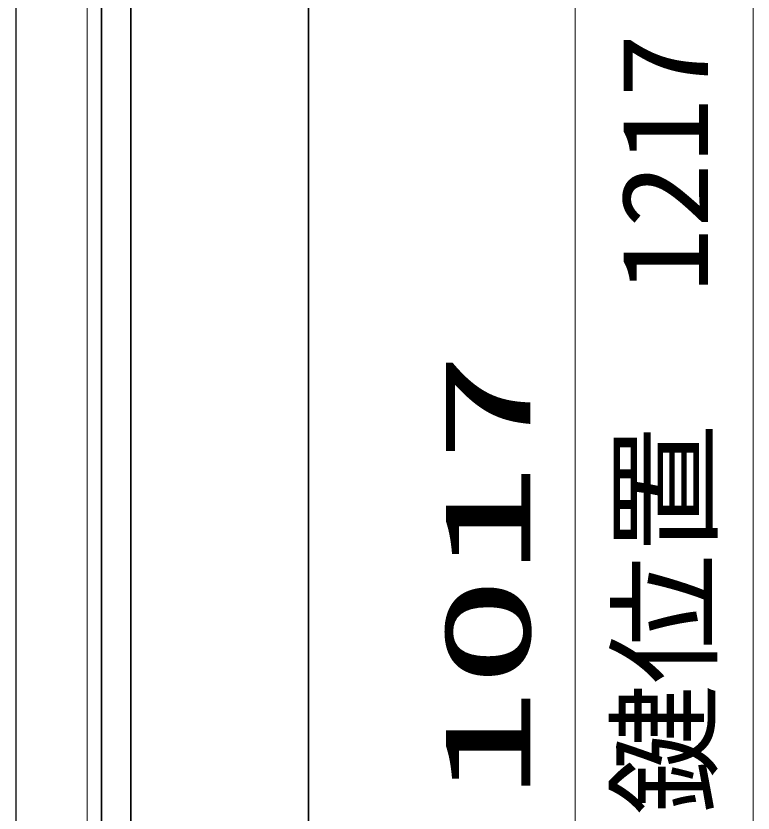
# Model space of a CAD drawing. Units: millimetres on the paper. Extents: x -305 to 305, y -152 to 152.
# Drawn here: x 20.68 to 41.41, y -90.61 to -68.19 of the extents above; entities that cross this region are included whole.
import ezdxf
from ezdxf.enums import TextEntityAlignment as Align

# ---------------------------------------------------------------- set-up
doc = ezdxf.new("R2010")
doc.units = ezdxf.units.MM
doc.layers.add('0-3_S1', color=7, linetype='Continuous', lineweight=9)
doc.styles.add('ＭＳ ゴシック', font='')
doc.styles.get('ＭＳ ゴシック').set_extended_font_data('MS Gothic')

msp = doc.modelspace()

# ---------------------------------------------------------------- linework, layer by layer
at = {"layer": '0-3_S1'}
for p, q in [((41.411, -50.329), (41.411, -111.179)), ((36.411, -60.329), (36.411, -111.179)), ((20.69, -68.229), (20.683, -68.229)), ((22.69, -68.229), (22.683, -68.229)), ((23.094, -68.229), (23.079, -68.229)), ((23.919, -68.229), (23.904, -68.229)), ((28.919, -68.229), (28.904, -68.229)), ((20.69, -68.429), (20.683, -68.429)), ((22.69, -68.429), (22.683, -68.429)), ((23.094, -68.429), (23.079, -68.429)), ((23.919, -68.429), (23.904, -68.429)), ((28.919, -68.429), (28.904, -68.429)), ((20.69, -68.629), (20.683, -68.629)), ((20.69, -68.829), (20.683, -68.829)), ((22.69, -68.629), (22.683, -68.629)), ((22.69, -68.829), (22.683, -68.829)), ((23.094, -68.629), (23.079, -68.629)), ((23.094, -68.829), (23.079, -68.829)), ((23.919, -68.629), (23.904, -68.629)), ((23.919, -68.829), (23.904, -68.829)), ((28.919, -68.629), (28.904, -68.629)), ((28.919, -68.829), (28.904, -68.829)), ((20.69, -69.029), (20.683, -69.029)), ((22.69, -69.029), (22.683, -69.029)), ((23.094, -69.029), (23.079, -69.029)), ((23.919, -69.029), (23.904, -69.029)), ((28.919, -69.029), (28.904, -69.029)), ((20.69, -69.229), (20.683, -69.229)), ((22.69, -69.229), (22.683, -69.229)), ((23.094, -69.229), (23.079, -69.229)), ((23.919, -69.229), (23.904, -69.229)), ((28.919, -69.229), (28.904, -69.229)), ((20.69, -69.429), (20.683, -69.429)), ((22.69, -69.429), (22.683, -69.429)), ((23.094, -69.429), (23.079, -69.429)), ((23.919, -69.429), (23.904, -69.429)), ((28.919, -69.429), (28.904, -69.429)), ((20.69, -69.629), (20.683, -69.629)), ((22.69, -69.629), (22.683, -69.629)), ((23.094, -69.629), (23.079, -69.629)), ((23.919, -69.629), (23.904, -69.629)), ((28.919, -69.629), (28.904, -69.629)), ((20.69, -69.829), (20.683, -69.829)), ((22.69, -69.829), (22.683, -69.829)), ((23.094, -69.829), (23.079, -69.829)), ((23.919, -69.829), (23.904, -69.829)), ((28.919, -69.829), (28.904, -69.829)), ((20.69, -70.029), (20.683, -70.029)), ((22.69, -70.029), (22.683, -70.029)), ((23.094, -70.029), (23.079, -70.029)), ((23.919, -70.029), (23.904, -70.029)), ((28.919, -70.029), (28.904, -70.029)), ((20.69, -70.229), (20.683, -70.229)), ((22.69, -70.229), (22.683, -70.229)), ((23.094, -70.229), (23.079, -70.229)), ((23.919, -70.229), (23.904, -70.229)), ((28.919, -70.229), (28.904, -70.229)), ((20.69, -70.429), (20.683, -70.429)), ((22.69, -70.429), (22.683, -70.429)), ((23.094, -70.429), (23.079, -70.429)), ((23.919, -70.429), (23.904, -70.429)), ((28.919, -70.429), (28.904, -70.429)), ((20.69, -70.629), (20.683, -70.629)), ((20.69, -70.829), (20.683, -70.829)), ((22.69, -70.629), (22.683, -70.629)), ((22.69, -70.829), (22.683, -70.829)), ((23.094, -70.629), (23.079, -70.629)), ((23.094, -70.829), (23.079, -70.829)), ((23.919, -70.629), (23.904, -70.629)), ((23.919, -70.829), (23.904, -70.829)), ((28.919, -70.629), (28.904, -70.629)), ((28.919, -70.829), (28.904, -70.829)), ((20.69, -71.029), (20.683, -71.029)), ((22.69, -71.029), (22.683, -71.029)), ((23.094, -71.029), (23.079, -71.029)), ((23.919, -71.029), (23.904, -71.029)), ((28.919, -71.029), (28.904, -71.029)), ((20.69, -71.229), (20.683, -71.229)), ((22.69, -71.229), (22.683, -71.229)), ((23.094, -71.229), (23.079, -71.229)), ((23.919, -71.229), (23.904, -71.229)), ((28.919, -71.229), (28.904, -71.229)), ((20.69, -71.429), (20.683, -71.429)), ((22.69, -71.429), (22.683, -71.429)), ((23.094, -71.429), (23.079, -71.429)), ((23.919, -71.429), (23.904, -71.429)), ((28.919, -71.429), (28.904, -71.429)), ((20.69, -71.629), (20.683, -71.629)), ((22.69, -71.629), (22.683, -71.629)), ((23.094, -71.629), (23.079, -71.629)), ((23.919, -71.629), (23.904, -71.629)), ((28.919, -71.629), (28.904, -71.629)), ((20.69, -71.829), (20.683, -71.829)), ((22.69, -71.829), (22.683, -71.829)), ((23.094, -71.829), (23.079, -71.829)), ((23.919, -71.829), (23.904, -71.829)), ((28.919, -71.829), (28.904, -71.829)), ((20.69, -72.029), (20.683, -72.029)), ((22.69, -72.029), (22.683, -72.029)), ((23.094, -72.029), (23.079, -72.029)), ((23.919, -72.029), (23.904, -72.029)), ((28.919, -72.029), (28.904, -72.029)), ((20.69, -72.229), (20.683, -72.229)), ((22.69, -72.229), (22.683, -72.229)), ((23.094, -72.229), (23.079, -72.229)), ((23.919, -72.229), (23.904, -72.229)), ((28.919, -72.229), (28.904, -72.229)), ((20.69, -72.429), (20.683, -72.429)), ((20.69, -72.629), (20.683, -72.629)), ((22.69, -72.429), (22.683, -72.429)), ((22.69, -72.629), (22.683, -72.629)), ((23.094, -72.429), (23.079, -72.429)), ((23.094, -72.629), (23.079, -72.629)), ((23.919, -72.429), (23.904, -72.429)), ((23.919, -72.629), (23.904, -72.629)), ((28.919, -72.429), (28.904, -72.429)), ((28.919, -72.629), (28.904, -72.629)), ((20.69, -72.829), (20.683, -72.829)), ((22.69, -72.829), (22.683, -72.829)), ((23.094, -72.829), (23.079, -72.829)), ((23.919, -72.829), (23.904, -72.829)), ((28.919, -72.829), (28.904, -72.829)), ((20.69, -73.029), (20.683, -73.029)), ((22.69, -73.029), (22.683, -73.029)), ((23.094, -73.029), (23.079, -73.029)), ((23.919, -73.029), (23.904, -73.029)), ((28.919, -73.029), (28.904, -73.029)), ((20.69, -73.229), (20.683, -73.229)), ((22.69, -73.229), (22.683, -73.229)), ((23.094, -73.229), (23.079, -73.229)), ((23.919, -73.229), (23.904, -73.229)), ((28.919, -73.229), (28.904, -73.229)), ((20.69, -73.429), (20.683, -73.429)), ((22.69, -73.429), (22.683, -73.429)), ((23.094, -73.429), (23.079, -73.429)), ((23.919, -73.429), (23.904, -73.429)), ((28.919, -73.429), (28.904, -73.429)), ((20.69, -73.629), (20.683, -73.629)), ((22.69, -73.629), (22.683, -73.629)), ((23.094, -73.629), (23.079, -73.629)), ((23.919, -73.629), (23.904, -73.629)), ((28.919, -73.629), (28.904, -73.629)), ((20.69, -73.829), (20.683, -73.829)), ((22.69, -73.829), (22.683, -73.829)), ((23.094, -73.829), (23.079, -73.829)), ((23.919, -73.829), (23.904, -73.829)), ((28.919, -73.829), (28.904, -73.829)), ((20.69, -74.029), (20.683, -74.029)), ((22.69, -74.029), (22.683, -74.029)), ((23.094, -74.029), (23.079, -74.029)), ((23.919, -74.029), (23.904, -74.029)), ((28.919, -74.029), (28.904, -74.029)), ((20.69, -74.229), (20.683, -74.229)), ((20.69, -74.429), (20.683, -74.429)), ((22.69, -74.229), (22.683, -74.229)), ((22.69, -74.429), (22.683, -74.429)), ((23.094, -74.229), (23.079, -74.229)), ((23.094, -74.429), (23.079, -74.429)), ((23.919, -74.229), (23.904, -74.229)), ((23.919, -74.429), (23.904, -74.429)), ((28.919, -74.229), (28.904, -74.229)), ((28.919, -74.429), (28.904, -74.429)), ((20.69, -74.629), (20.683, -74.629)), ((22.69, -74.629), (22.683, -74.629)), ((23.094, -74.629), (23.079, -74.629)), ((23.919, -74.629), (23.904, -74.629)), ((28.919, -74.629), (28.904, -74.629)), ((20.69, -74.829), (20.683, -74.829)), ((22.69, -74.829), (22.683, -74.829)), ((23.094, -74.829), (23.079, -74.829)), ((23.919, -74.829), (23.904, -74.829)), ((28.919, -74.829), (28.904, -74.829)), ((20.69, -75.029), (20.683, -75.029)), ((22.69, -75.029), (22.683, -75.029)), ((23.094, -75.029), (23.079, -75.029)), ((23.919, -75.029), (23.904, -75.029)), ((28.919, -75.029), (28.904, -75.029)), ((20.69, -75.229), (20.683, -75.229)), ((22.69, -75.229), (22.683, -75.229)), ((23.094, -75.229), (23.079, -75.229)), ((23.919, -75.229), (23.904, -75.229)), ((28.919, -75.229), (28.904, -75.229)), ((20.69, -75.429), (20.683, -75.429)), ((22.69, -75.429), (22.683, -75.429)), ((23.094, -75.429), (23.079, -75.429)), ((23.919, -75.429), (23.904, -75.429)), ((28.919, -75.429), (28.904, -75.429)), ((20.69, -75.629), (20.683, -75.629)), ((22.69, -75.629), (22.683, -75.629)), ((23.094, -75.629), (23.079, -75.629)), ((23.919, -75.629), (23.904, -75.629)), ((28.919, -75.629), (28.904, -75.629)), ((20.69, -75.829), (20.683, -75.829)), ((22.69, -75.829), (22.683, -75.829)), ((23.094, -75.829), (23.079, -75.829)), ((23.919, -75.829), (23.904, -75.829)), ((28.919, -75.829), (28.904, -75.829)), ((20.69, -76.029), (20.683, -76.029)), ((20.69, -76.229), (20.683, -76.229)), ((22.69, -76.029), (22.683, -76.029)), ((22.69, -76.229), (22.683, -76.229)), ((23.094, -76.029), (23.079, -76.029)), ((23.094, -76.229), (23.079, -76.229)), ((23.919, -76.029), (23.904, -76.029)), ((23.919, -76.229), (23.904, -76.229)), ((28.919, -76.029), (28.904, -76.029)), ((28.919, -76.229), (28.904, -76.229)), ((20.69, -76.429), (20.683, -76.429)), ((22.69, -76.429), (22.683, -76.429)), ((23.094, -76.429), (23.079, -76.429)), ((23.919, -76.429), (23.904, -76.429)), ((28.919, -76.429), (28.904, -76.429)), ((20.69, -76.629), (20.683, -76.629)), ((22.69, -76.629), (22.683, -76.629)), ((23.094, -76.629), (23.079, -76.629)), ((23.919, -76.629), (23.904, -76.629)), ((28.919, -76.629), (28.904, -76.629)), ((20.69, -76.829), (20.683, -76.829)), ((22.69, -76.829), (22.683, -76.829)), ((23.094, -76.829), (23.079, -76.829)), ((23.919, -76.829), (23.904, -76.829)), ((28.919, -76.829), (28.904, -76.829)), ((20.69, -77.029), (20.683, -77.029)), ((22.69, -77.029), (22.683, -77.029)), ((23.094, -77.029), (23.079, -77.029)), ((23.919, -77.029), (23.904, -77.029)), ((28.919, -77.029), (28.904, -77.029)), ((20.69, -77.229), (20.683, -77.229)), ((22.69, -77.229), (22.683, -77.229)), ((23.094, -77.229), (23.079, -77.229)), ((23.919, -77.229), (23.904, -77.229)), ((28.919, -77.229), (28.904, -77.229)), ((20.69, -77.429), (20.683, -77.429)), ((22.69, -77.429), (22.683, -77.429)), ((23.094, -77.429), (23.079, -77.429)), ((23.919, -77.429), (23.904, -77.429)), ((28.919, -77.429), (28.904, -77.429)), ((20.69, -77.629), (20.683, -77.629)), ((22.69, -77.629), (22.683, -77.629)), ((23.094, -77.629), (23.079, -77.629)), ((23.919, -77.629), (23.904, -77.629)), ((28.919, -77.629), (28.904, -77.629)), ((20.69, -77.829), (20.683, -77.829)), ((22.69, -77.829), (22.683, -77.829)), ((23.094, -77.829), (23.079, -77.829)), ((23.919, -77.829), (23.904, -77.829)), ((28.919, -77.829), (28.904, -77.829)), ((20.69, -78.029), (20.683, -78.029)), ((20.69, -78.229), (20.683, -78.229)), ((22.69, -78.029), (22.683, -78.029)), ((22.69, -78.229), (22.683, -78.229)), ((23.094, -78.029), (23.079, -78.029)), ((23.094, -78.229), (23.079, -78.229)), ((23.919, -78.029), (23.904, -78.029)), ((23.919, -78.229), (23.904, -78.229)), ((28.919, -78.029), (28.904, -78.029)), ((28.919, -78.229), (28.904, -78.229)), ((20.69, -78.429), (20.683, -78.429)), ((22.69, -78.429), (22.683, -78.429)), ((23.094, -78.429), (23.079, -78.429)), ((23.919, -78.429), (23.904, -78.429)), ((28.919, -78.429), (28.904, -78.429)), ((20.69, -78.629), (20.683, -78.629)), ((22.69, -78.629), (22.683, -78.629)), ((23.094, -78.629), (23.079, -78.629)), ((23.919, -78.629), (23.904, -78.629)), ((28.919, -78.629), (28.904, -78.629)), ((20.69, -78.829), (20.683, -78.829)), ((22.69, -78.829), (22.683, -78.829)), ((23.094, -78.829), (23.079, -78.829)), ((23.919, -78.829), (23.904, -78.829)), ((28.919, -78.829), (28.904, -78.829)), ((20.69, -79.029), (20.683, -79.029)), ((22.69, -79.029), (22.683, -79.029)), ((23.094, -79.029), (23.079, -79.029)), ((23.919, -79.029), (23.904, -79.029)), ((28.919, -79.029), (28.904, -79.029)), ((20.69, -79.229), (20.683, -79.229)), ((22.69, -79.229), (22.683, -79.229)), ((23.094, -79.229), (23.079, -79.229)), ((23.919, -79.229), (23.904, -79.229)), ((28.919, -79.229), (28.904, -79.229)), ((20.69, -79.429), (20.683, -79.429)), ((22.69, -79.429), (22.683, -79.429)), ((23.094, -79.429), (23.079, -79.429)), ((23.919, -79.429), (23.904, -79.429)), ((28.919, -79.429), (28.904, -79.429)), ((20.69, -79.629), (20.683, -79.629)), ((22.69, -79.629), (22.683, -79.629)), ((23.094, -79.629), (23.079, -79.629)), ((23.919, -79.629), (23.904, -79.629)), ((28.919, -79.629), (28.904, -79.629)), ((20.69, -79.829), (20.683, -79.829)), ((20.69, -80.029), (20.683, -80.029)), ((22.69, -79.829), (22.683, -79.829)), ((22.69, -80.029), (22.683, -80.029)), ((23.094, -79.829), (23.079, -79.829)), ((23.094, -80.029), (23.079, -80.029)), ((23.919, -79.829), (23.904, -79.829)), ((23.919, -80.029), (23.904, -80.029)), ((28.919, -79.829), (28.904, -79.829)), ((28.919, -80.029), (28.904, -80.029)), ((20.69, -80.229), (20.683, -80.229)), ((22.69, -80.229), (22.683, -80.229)), ((23.094, -80.229), (23.079, -80.229)), ((23.919, -80.229), (23.904, -80.229)), ((28.919, -80.229), (28.904, -80.229)), ((20.69, -80.429), (20.683, -80.429)), ((22.69, -80.429), (22.683, -80.429)), ((23.094, -80.429), (23.079, -80.429)), ((23.919, -80.429), (23.904, -80.429)), ((28.919, -80.429), (28.904, -80.429)), ((20.69, -80.629), (20.683, -80.629)), ((22.69, -80.629), (22.683, -80.629)), ((23.094, -80.629), (23.079, -80.629)), ((23.919, -80.629), (23.904, -80.629)), ((28.919, -80.629), (28.904, -80.629)), ((20.69, -80.829), (20.683, -80.829)), ((22.69, -80.829), (22.683, -80.829)), ((23.094, -80.829), (23.079, -80.829)), ((23.919, -80.829), (23.904, -80.829)), ((28.919, -80.829), (28.904, -80.829)), ((20.69, -81.029), (20.683, -81.029)), ((22.69, -81.029), (22.683, -81.029)), ((23.094, -81.029), (23.079, -81.029)), ((23.919, -81.029), (23.904, -81.029)), ((28.919, -81.029), (28.904, -81.029)), ((20.69, -81.229), (20.683, -81.229)), ((22.69, -81.229), (22.683, -81.229)), ((23.094, -81.229), (23.079, -81.229)), ((23.919, -81.229), (23.904, -81.229)), ((28.919, -81.229), (28.904, -81.229)), ((20.69, -81.429), (20.683, -81.429)), ((22.69, -81.429), (22.683, -81.429)), ((23.094, -81.429), (23.079, -81.429)), ((23.919, -81.429), (23.904, -81.429)), ((28.919, -81.429), (28.904, -81.429)), ((20.69, -81.629), (20.683, -81.629)), ((20.69, -81.829), (20.683, -81.829)), ((22.69, -81.629), (22.683, -81.629)), ((22.69, -81.829), (22.683, -81.829)), ((23.094, -81.629), (23.079, -81.629)), ((23.094, -81.829), (23.079, -81.829)), ((23.919, -81.629), (23.904, -81.629)), ((23.919, -81.829), (23.904, -81.829)), ((28.919, -81.629), (28.904, -81.629)), ((28.919, -81.829), (28.904, -81.829)), ((20.69, -82.029), (20.683, -82.029)), ((22.69, -82.029), (22.683, -82.029)), ((23.094, -82.029), (23.079, -82.029)), ((23.919, -82.029), (23.904, -82.029)), ((28.919, -82.029), (28.904, -82.029)), ((20.69, -82.229), (20.683, -82.229)), ((22.69, -82.229), (22.683, -82.229)), ((23.094, -82.229), (23.079, -82.229)), ((23.919, -82.229), (23.904, -82.229)), ((28.919, -82.229), (28.904, -82.229)), ((20.69, -82.429), (20.683, -82.429)), ((22.69, -82.429), (22.683, -82.429)), ((23.094, -82.429), (23.079, -82.429)), ((23.919, -82.429), (23.904, -82.429)), ((28.919, -82.429), (28.904, -82.429)), ((20.69, -82.629), (20.683, -82.629)), ((22.69, -82.629), (22.683, -82.629)), ((23.094, -82.629), (23.079, -82.629)), ((23.919, -82.629), (23.904, -82.629)), ((28.919, -82.629), (28.904, -82.629)), ((20.69, -82.829), (20.683, -82.829)), ((22.69, -82.829), (22.683, -82.829)), ((23.094, -82.829), (23.079, -82.829)), ((23.919, -82.829), (23.904, -82.829)), ((28.919, -82.829), (28.904, -82.829)), ((20.69, -83.029), (20.683, -83.029)), ((22.69, -83.029), (22.683, -83.029)), ((23.094, -83.029), (23.079, -83.029)), ((23.919, -83.029), (23.904, -83.029)), ((28.919, -83.029), (28.904, -83.029)), ((20.69, -83.229), (20.683, -83.229)), ((22.69, -83.229), (22.683, -83.229)), ((23.094, -83.229), (23.079, -83.229)), ((23.919, -83.229), (23.904, -83.229)), ((28.919, -83.229), (28.904, -83.229)), ((20.69, -83.429), (20.683, -83.429)), ((22.69, -83.429), (22.683, -83.429)), ((23.094, -83.429), (23.079, -83.429)), ((23.919, -83.429), (23.904, -83.429)), ((28.919, -83.429), (28.904, -83.429)), ((20.69, -83.629), (20.683, -83.629)), ((20.69, -83.829), (20.683, -83.829)), ((22.69, -83.629), (22.683, -83.629)), ((22.69, -83.829), (22.683, -83.829)), ((23.094, -83.629), (23.079, -83.629)), ((23.094, -83.829), (23.079, -83.829)), ((23.919, -83.629), (23.904, -83.629)), ((23.919, -83.829), (23.904, -83.829)), ((28.919, -83.629), (28.904, -83.629)), ((28.919, -83.829), (28.904, -83.829)), ((20.69, -84.029), (20.683, -84.029)), ((22.69, -84.029), (22.683, -84.029)), ((23.094, -84.029), (23.079, -84.029)), ((23.919, -84.029), (23.904, -84.029)), ((28.919, -84.029), (28.904, -84.029)), ((20.69, -84.229), (20.683, -84.229)), ((22.69, -84.229), (22.683, -84.229)), ((23.094, -84.229), (23.079, -84.229)), ((23.919, -84.229), (23.904, -84.229)), ((28.919, -84.229), (28.904, -84.229)), ((20.69, -84.429), (20.683, -84.429)), ((22.69, -84.429), (22.683, -84.429)), ((23.094, -84.429), (23.079, -84.429)), ((23.919, -84.429), (23.904, -84.429)), ((28.919, -84.429), (28.904, -84.429)), ((20.69, -84.629), (20.683, -84.629)), ((22.69, -84.629), (22.683, -84.629)), ((23.094, -84.629), (23.079, -84.629)), ((23.919, -84.629), (23.904, -84.629)), ((28.919, -84.629), (28.904, -84.629)), ((20.69, -84.829), (20.683, -84.829)), ((22.69, -84.829), (22.683, -84.829)), ((23.094, -84.829), (23.079, -84.829)), ((23.919, -84.829), (23.904, -84.829)), ((28.919, -84.829), (28.904, -84.829)), ((20.69, -85.029), (20.683, -85.029)), ((22.69, -85.029), (22.683, -85.029)), ((23.094, -85.029), (23.079, -85.029)), ((23.919, -85.029), (23.904, -85.029)), ((28.919, -85.029), (28.904, -85.029)), ((20.69, -85.229), (20.683, -85.229)), ((22.69, -85.229), (22.683, -85.229)), ((23.094, -85.229), (23.079, -85.229)), ((23.919, -85.229), (23.904, -85.229)), ((28.919, -85.229), (28.904, -85.229)), ((20.69, -85.429), (20.683, -85.429)), ((20.69, -85.629), (20.683, -85.629)), ((22.69, -85.429), (22.683, -85.429)), ((22.69, -85.629), (22.683, -85.629)), ((23.094, -85.429), (23.079, -85.429)), ((23.094, -85.629), (23.079, -85.629)), ((23.919, -85.429), (23.904, -85.429)), ((23.919, -85.629), (23.904, -85.629)), ((28.919, -85.429), (28.904, -85.429)), ((28.919, -85.629), (28.904, -85.629)), ((20.69, -85.829), (20.683, -85.829)), ((22.69, -85.829), (22.683, -85.829)), ((23.094, -85.829), (23.079, -85.829)), ((23.919, -85.829), (23.904, -85.829)), ((28.919, -85.829), (28.904, -85.829)), ((20.69, -86.029), (20.683, -86.029)), ((22.69, -86.029), (22.683, -86.029)), ((23.094, -86.029), (23.079, -86.029)), ((23.919, -86.029), (23.904, -86.029)), ((28.919, -86.029), (28.904, -86.029)), ((20.69, -86.229), (20.683, -86.229)), ((22.69, -86.229), (22.683, -86.229)), ((23.094, -86.229), (23.079, -86.229)), ((23.919, -86.229), (23.904, -86.229)), ((28.919, -86.229), (28.904, -86.229)), ((20.69, -86.429), (20.683, -86.429)), ((22.69, -86.429), (22.683, -86.429)), ((23.094, -86.429), (23.079, -86.429)), ((23.919, -86.429), (23.904, -86.429)), ((28.919, -86.429), (28.904, -86.429)), ((20.69, -86.629), (20.683, -86.629)), ((22.69, -86.629), (22.683, -86.629)), ((23.094, -86.629), (23.079, -86.629)), ((23.919, -86.629), (23.904, -86.629)), ((28.919, -86.629), (28.904, -86.629)), ((20.69, -86.829), (20.683, -86.829)), ((22.69, -86.829), (22.683, -86.829)), ((23.094, -86.829), (23.079, -86.829)), ((23.919, -86.829), (23.904, -86.829)), ((28.919, -86.829), (28.904, -86.829)), ((20.69, -87.029), (20.683, -87.029)), ((22.69, -87.029), (22.683, -87.029)), ((23.094, -87.029), (23.079, -87.029)), ((23.919, -87.029), (23.904, -87.029)), ((28.919, -87.029), (28.904, -87.029)), ((20.69, -87.229), (20.683, -87.229)), ((20.69, -87.429), (20.683, -87.429)), ((22.69, -87.229), (22.683, -87.229)), ((22.69, -87.429), (22.683, -87.429)), ((23.094, -87.229), (23.079, -87.229)), ((23.094, -87.429), (23.079, -87.429)), ((23.919, -87.229), (23.904, -87.229)), ((23.919, -87.429), (23.904, -87.429)), ((28.919, -87.229), (28.904, -87.229)), ((28.919, -87.429), (28.904, -87.429)), ((20.69, -87.629), (20.683, -87.629)), ((22.69, -87.629), (22.683, -87.629)), ((23.094, -87.629), (23.079, -87.629)), ((23.919, -87.629), (23.904, -87.629)), ((28.919, -87.629), (28.904, -87.629)), ((20.69, -87.829), (20.683, -87.829)), ((22.69, -87.829), (22.683, -87.829)), ((23.094, -87.829), (23.079, -87.829)), ((23.919, -87.829), (23.904, -87.829)), ((28.919, -87.829), (28.904, -87.829)), ((20.69, -88.029), (20.683, -88.029)), ((22.69, -88.029), (22.683, -88.029)), ((23.094, -88.029), (23.079, -88.029)), ((23.919, -88.029), (23.904, -88.029)), ((28.919, -88.029), (28.904, -88.029)), ((20.69, -88.229), (20.683, -88.229)), ((22.69, -88.229), (22.683, -88.229)), ((23.094, -88.229), (23.079, -88.229)), ((23.919, -88.229), (23.904, -88.229)), ((28.919, -88.229), (28.904, -88.229)), ((20.69, -88.429), (20.683, -88.429)), ((22.69, -88.429), (22.683, -88.429)), ((23.094, -88.429), (23.079, -88.429)), ((23.919, -88.429), (23.904, -88.429)), ((28.919, -88.429), (28.904, -88.429)), ((20.69, -88.629), (20.683, -88.629)), ((22.69, -88.629), (22.683, -88.629)), ((23.094, -88.629), (23.079, -88.629)), ((23.919, -88.629), (23.904, -88.629)), ((28.919, -88.629), (28.904, -88.629)), ((20.69, -88.829), (20.683, -88.829)), ((22.69, -88.829), (22.683, -88.829)), ((23.094, -88.829), (23.079, -88.829)), ((23.919, -88.829), (23.904, -88.829)), ((28.919, -88.829), (28.904, -88.829)), ((20.69, -89.029), (20.683, -89.029)), ((20.69, -89.229), (20.683, -89.229)), ((22.69, -89.029), (22.683, -89.029)), ((22.69, -89.229), (22.683, -89.229)), ((23.094, -89.029), (23.079, -89.029)), ((23.094, -89.229), (23.079, -89.229)), ((23.919, -89.029), (23.904, -89.029)), ((23.919, -89.229), (23.904, -89.229)), ((28.919, -89.029), (28.904, -89.029)), ((28.919, -89.229), (28.904, -89.229)), ((20.69, -89.429), (20.683, -89.429)), ((22.69, -89.429), (22.683, -89.429)), ((23.094, -89.429), (23.079, -89.429)), ((23.919, -89.429), (23.904, -89.429)), ((28.919, -89.429), (28.904, -89.429)), ((20.69, -89.629), (20.683, -89.629)), ((22.69, -89.629), (22.683, -89.629)), ((23.094, -89.629), (23.079, -89.629)), ((23.919, -89.629), (23.904, -89.629)), ((28.919, -89.629), (28.904, -89.629)), ((20.69, -89.829), (20.683, -89.829)), ((22.69, -89.829), (22.683, -89.829)), ((23.094, -89.829), (23.079, -89.829)), ((23.919, -89.829), (23.904, -89.829)), ((28.919, -89.829), (28.904, -89.829)), ((20.69, -90.029), (20.683, -90.029)), ((22.69, -90.029), (22.683, -90.029)), ((23.094, -90.029), (23.079, -90.029)), ((23.919, -90.029), (23.904, -90.029)), ((28.919, -90.029), (28.904, -90.029)), ((20.69, -90.229), (20.683, -90.229)), ((22.69, -90.229), (22.683, -90.229)), ((23.094, -90.229), (23.079, -90.229)), ((23.919, -90.229), (23.904, -90.229)), ((28.919, -90.229), (28.904, -90.229)), ((20.69, -90.429), (20.683, -90.429)), ((22.69, -90.429), (22.683, -90.429)), ((23.094, -90.429), (23.079, -90.429)), ((23.919, -90.429), (23.904, -90.429)), ((28.919, -90.429), (28.904, -90.429))]:
    msp.add_line(p, q, dxfattribs=at)
for points in [[(23.079, -11.179), (23.079, -111.929), (23.094, -111.929), (23.094, -11.179)], [(23.904, -11.671), (23.904, -111.929), (23.919, -111.929), (23.919, -11.671)], [(28.904, -11.671), (28.904, -111.929), (28.919, -111.929), (28.919, -11.671)], [(22.683, -15.829), (22.683, -110.329), (22.69, -110.329), (22.69, -15.829)], [(20.69, -110.329), (20.69, -67.666), (20.683, -67.666), (20.683, -110.329)]]:
    msp.add_lwpolyline(points, close=True, dxfattribs=at)

# ---------------------------------------------------------------- texts
at = {"layer": '0-3_S1', "style": 'ＭＳ ゴシック'}
for s, width, p in [('鍵位置\u30001217', 1.1, (40.881, -90.66)), ('1017', 1.9, (35.881, -90.252))]:
    msp.add_text(s, height=2.444, rotation=90, dxfattribs=dict(at, width=width)).set_placement(p, align=Align.BOTTOM_LEFT)

doc.saveas('drawing.dxf')
